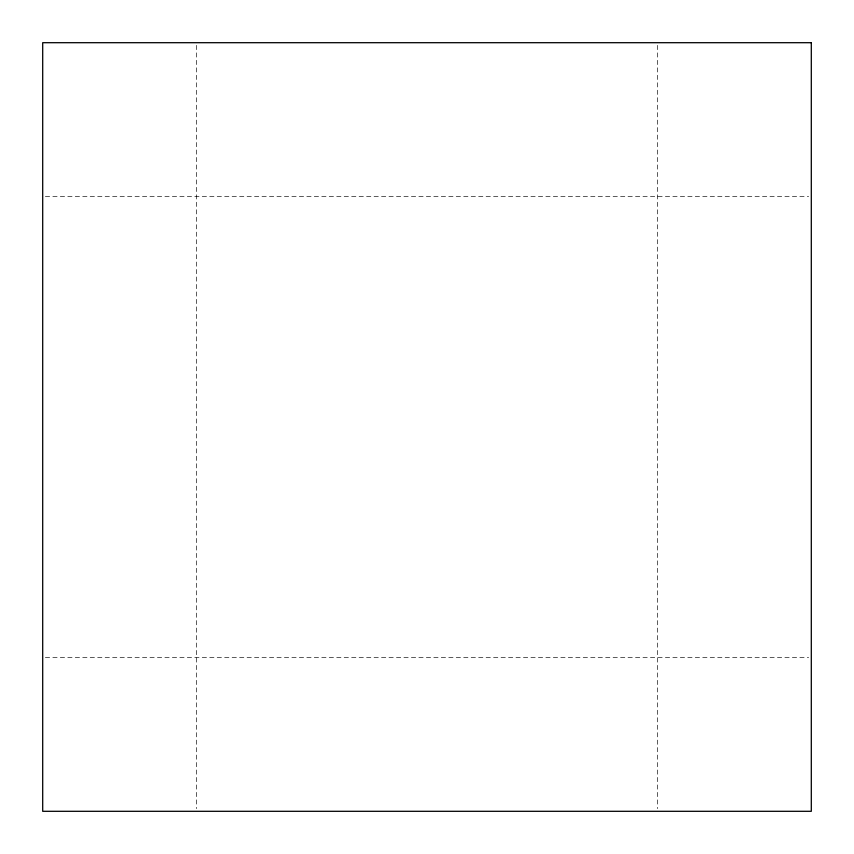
<?xml version="1.0" encoding="UTF-8"?>
<svg xmlns="http://www.w3.org/2000/svg" width="854" height="854" viewBox="0 0 854 854"><rect width="100%" height="100%" fill="white"/><g stroke="black" fill="none" stroke-linecap="round" stroke-linejoin="round"><path stroke-width="0.64" stroke-dasharray="4.27 3.2" d="M45.369 196.42L808.631 196.42M45.369 657.58L808.631 657.58M657.58 45.369L657.58 808.631M196.42 45.369L196.42 808.631"/><path stroke-width="1.28" d="M811.3 42.7L42.7 42.7L42.7 811.3L811.3 811.3L811.3 42.7"/></g></svg>
